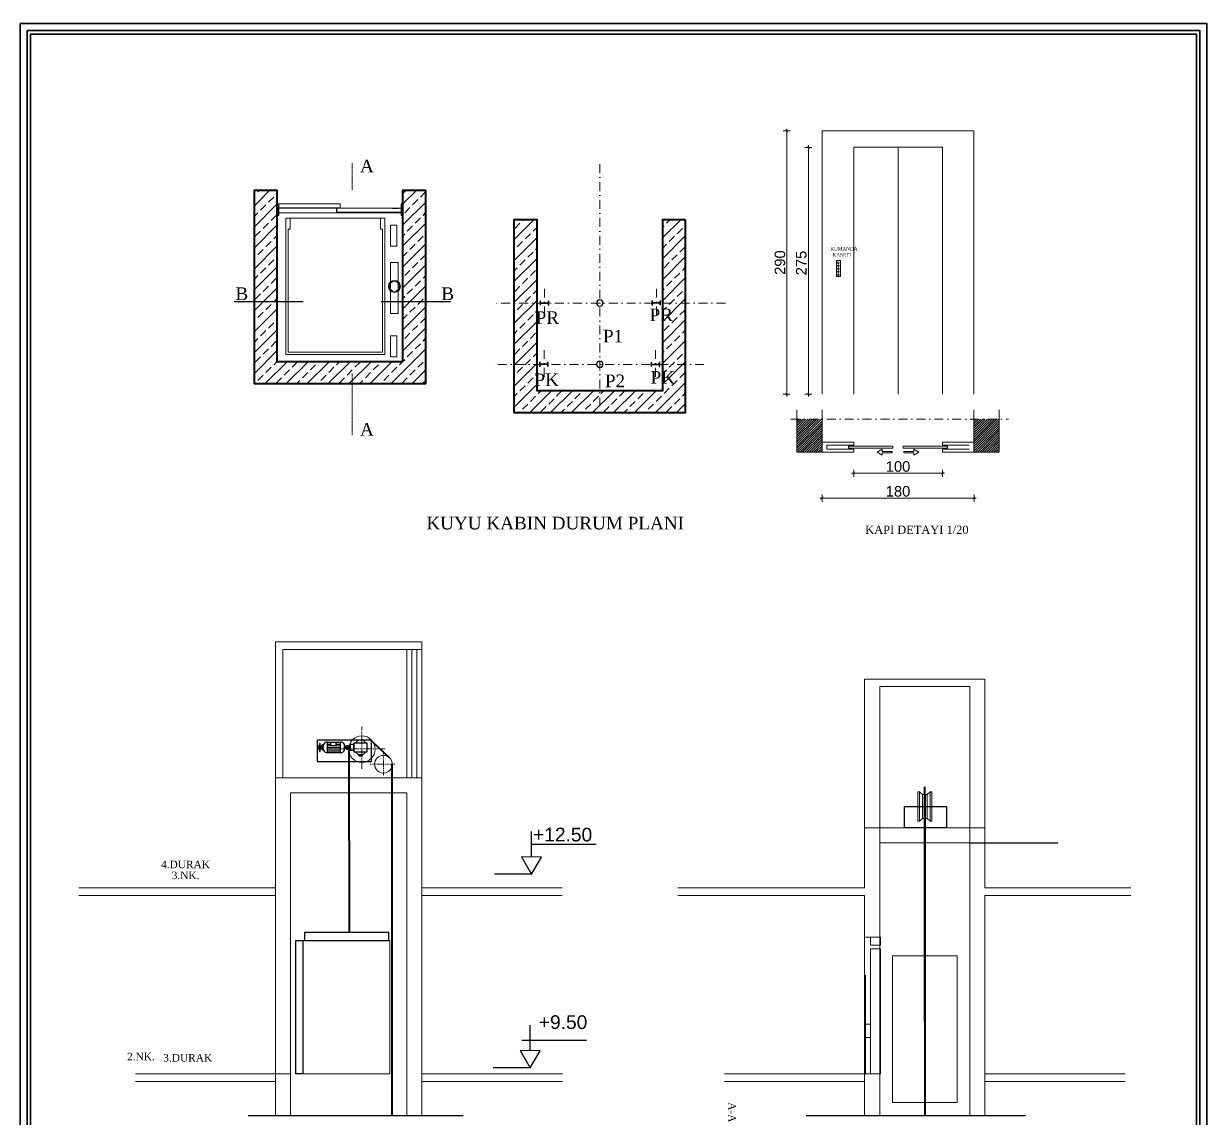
# Model space of a CAD drawing. Extents: x 386248 to 427517, y 4539405 to 4542296.
# Drawn here: x 418361 to 420038, y 4540741 to 4542296 of the extents above; entities that cross this region are included whole.
import ezdxf

# ---------------------------------------------------------------- set-up
doc = ezdxf.new("R2010")
doc.units = 0
for name, pattern in [('DASHDOT', [25.4, 12.7, -6.35, 0, -6.35]), ('DUZ', [0]), ('HIDDEN2', [0.1875, 0.125, -0.0625])]:
    doc.linetypes.add(name, pattern=pattern)
for name, color, linetype, lineweight in [('1', 7, 'Continuous', 20), ('ELEKTRIK', 1, 'Continuous', 20), ('ince', 203, 'DUZ', 20), ('İNCEEEE', 41, 'Continuous', 20), ('KESIK-K', 1, 'HIDDEN2', 20), ('kolon', 1, 'Continuous', 40), ('MAKINA', 4, 'Continuous', 20), ('MIMARI', 2, 'Continuous', 20), ('NOKTALI', 6, 'DASHDOT', 20), ('OLUK', 4, 'Continuous', 15), ('YAZI', 7, 'Continuous', 25), ('YAZILAR', 1, 'Continuous', 30)]:
    doc.layers.add(name, color=color, linetype=linetype, lineweight=lineweight)
doc.layers.add('Tarama', color=7, linetype='Continuous')
doc.styles.add('BASLIK', font='')
doc.styles.add('erkan', font='')
doc.styles.add('YAZI', font='')
doc.styles.get('BASLIK').set_extended_font_data('Times New Roman Tur')
doc.styles.get('erkan').set_extended_font_data('Arial')
doc.styles.get('YAZI').set_extended_font_data('Times New Roman')
doc.dimstyles.new('sss', dxfattribs={"dimscale": 0, "dimtxt": 17, "dimasz": 4, "dimexe": 5, "dimexo": 5, "dimgap": 2, "dimtad": 1, "dimdec": 0, "dimzin": 0, "dimdsep": 46, "dimtxsty": 'erkan', "dimblk": 'ARCHTICK', "dimcen": 2.5, "dimdle": 5, "dimclrd": 256, "dimclre": 256, "dimadec": 0, "dimazin": 0, "dimtfac": 1, "dimtdec": 0, "dimtmove": 2, "dimatfit": 3, "dimldrblk": 'ARCHTICK', "dimfxl": 5, "dimfxlon": 1, "dimtolj": 1, "dimtzin": 0, "dimlwd": -1, "dimlwe": -1, "dimarcsym": 0})

# ---------------------------------------------------------------- blocks, each defined once
blk = doc.blocks.new('_ArchTick')
at = {"color": 0, "linetype": 'ByBlock', "const_width": 0.15}
blk.add_lwpolyline([(-0.5, -0.5), (0.5, 0.5)], dxfattribs=at)
blk = doc.blocks.new('*D3969')
at = {"layer": 'Defpoints', "color": 0}
for p in [(419496.3, 4542143.2), (419446.1, 4541768.8), (419496.3, 4541768.8)]:
    blk.add_point(p, dxfattribs=at)
at = {"layer": 'OLUK', "linetype": 'Continuous'}
for p, q in [((419451.1, 4542143.2), (419441.1, 4542143.2)), ((419446.1, 4542146.2), (419446.1, 4541765.8)), ((419451.1, 4541768.8), (419441.1, 4541768.8))]:
    blk.add_line(p, q, dxfattribs=at)
at = {"layer": 'OLUK', "linetype": 'ByBlock', "xscale": 4, "yscale": 4, "zscale": 4}
for p, rotation in [((419446.1, 4542143.2), 90.00000000053447), ((419446.1, 4541768.8), 270.0000000005344)]:
    blk.add_blockref('_ArchTick', p, dxfattribs=dict(at, rotation=rotation))
at = {"layer": 'OLUK', "color": 0, "insert": (419436.5, 4541956), "char_height": 15, "attachment_point": 5, "rotation": 90, "style": 'erkan'}
blk.add_mtext('\\A1;290', dxfattribs=at)
blk = doc.blocks.new('*D3970')
at = {"layer": 'Defpoints', "color": 0}
for p in [(419541.3, 4542119.8), (419476.9, 4541768.8), (419541.3, 4541768.8)]:
    blk.add_point(p, dxfattribs=at)
at = {"layer": 'OLUK', "linetype": 'Continuous'}
for p, q in [((419481.9, 4542119.8), (419471.9, 4542119.8)), ((419476.9, 4542122.8), (419476.9, 4541765.8)), ((419481.9, 4541768.8), (419471.9, 4541768.8))]:
    blk.add_line(p, q, dxfattribs=at)
at = {"layer": 'OLUK', "linetype": 'ByBlock', "xscale": 4, "yscale": 4, "zscale": 4}
for p, rotation in [((419476.9, 4542119.8), 90.00000000053208), ((419476.9, 4541768.8), 270.0000000005321)]:
    blk.add_blockref('_ArchTick', p, dxfattribs=dict(at, rotation=rotation))
at = {"layer": 'OLUK', "color": 0, "insert": (419466.8, 4541955.4), "char_height": 15, "attachment_point": 5, "rotation": 90, "style": 'erkan'}
blk.add_mtext('\\A1;275', dxfattribs=at)
blk = doc.blocks.new('*D3971')
at = {"layer": 'Defpoints', "color": 0}
for p in [(419541.3, 4541686.5), (419667.3, 4541686.5), (419667.3, 4541656.5)]:
    blk.add_point(p, dxfattribs=at)
at = {"layer": 'OLUK', "linetype": 'Continuous'}
for p, q in [((419538.3, 4541656.5), (419670.3, 4541656.5)), ((419541.3, 4541661.5), (419541.3, 4541651.5)), ((419667.3, 4541661.5), (419667.3, 4541651.5))]:
    blk.add_line(p, q, dxfattribs=at)
at = {"layer": 'OLUK', "linetype": 'ByBlock', "xscale": 4, "yscale": 4, "zscale": 4, "rotation": 180}
blk.add_blockref('_ArchTick', (419541.3, 4541656.5), dxfattribs=at)
at = {"layer": 'OLUK', "linetype": 'ByBlock', "xscale": 4, "yscale": 4, "zscale": 4}
blk.add_blockref('_ArchTick', (419667.3, 4541656.5), dxfattribs=at)
at = {"layer": 'OLUK', "color": 0, "insert": (419604.3, 4541666.1), "char_height": 15, "attachment_point": 5, "style": 'erkan'}
blk.add_mtext('\\A1;100', dxfattribs=at)
blk = doc.blocks.new('*D3972')
at = {"layer": 'Defpoints', "color": 0}
for p in [(419496.3, 4541687.3), (419712.3, 4541686.5), (419712.3, 4541621.1)]:
    blk.add_point(p, dxfattribs=at)
at = {"layer": 'OLUK', "linetype": 'Continuous'}
for p, q in [((419496.3, 4541626.1), (419496.3, 4541616.1)), ((419712.3, 4541626.1), (419712.3, 4541616.1)), ((419493.3, 4541621.1), (419715.3, 4541621.1))]:
    blk.add_line(p, q, dxfattribs=at)
at = {"layer": 'OLUK', "linetype": 'ByBlock', "xscale": 4, "yscale": 4, "zscale": 4, "rotation": 180}
blk.add_blockref('_ArchTick', (419496.3, 4541621.1), dxfattribs=at)
at = {"layer": 'OLUK', "linetype": 'ByBlock', "xscale": 4, "yscale": 4, "zscale": 4}
blk.add_blockref('_ArchTick', (419712.3, 4541621.1), dxfattribs=at)
at = {"layer": 'OLUK', "color": 0, "insert": (419604.3, 4541630.8), "char_height": 15, "attachment_point": 5, "style": 'erkan'}
blk.add_mtext('\\A1;180', dxfattribs=at)

msp = doc.modelspace()

# ---------------------------------------------------------------- hatches: boundary and pattern name
at = {"layer": 'Tarama'}
h = msp.add_hatch(dxfattribs=at)
h.set_pattern_fill('ANSI33', color=256, scale=3.31776, style=0)
h.set_pattern_definition([(45, (418716.74, 4541974.678), (-14.8972, 14.8972), []), (45, (418731.638, 4541974.678), (-14.8972, 14.8972), [10.5339, -5.26694])])
h.paths.add_polyline_path([(418689.366, 4541900.59), (418689.366, 4541783.595), (418932.566, 4541783.595), (418932.566, 4542058.795), (418900.566, 4542058.795), (418900.566, 4541815.595), (418721.366, 4541815.595), (418721.366, 4541900.59)], flags=17)
h.paths.add_polyline_path([(418689.366, 4541783.595), (418932.566, 4541783.595), (418932.566, 4541900.59), (418900.566, 4541900.59), (418900.566, 4541815.595), (418721.366, 4541815.595), (418721.366, 4541900.59), (418689.366, 4541900.59)], flags=0)
h.paths.add_polyline_path([(418900.566, 4541900.59), (418900.566, 4541815.595), (418721.366, 4541815.595), (418721.366, 4542058.795), (418689.366, 4542058.795), (418689.366, 4541783.595), (418932.566, 4541783.595), (418932.566, 4541900.59)], flags=17)
h.paths.add_polyline_path([(419090.735, 4542017.451), (419058.735, 4542017.451), (419058.735, 4541898.486), (419090.735, 4541898.486)])
h.paths.add_polyline_path([(419058.735, 4541811.316), (419090.735, 4541811.316), (419090.735, 4541898.486), (419058.735, 4541898.486)])
h.paths.add_polyline_path([(419090.735, 4541774.251), (419090.735, 4541811.316), (419058.735, 4541811.316), (419058.735, 4541742.251), (419180.335, 4541742.251), (419180.335, 4541774.251)])
h.paths.add_polyline_path([(419180.335, 4541774.251), (419180.335, 4541742.251), (419301.935, 4541742.251), (419301.935, 4541811.316), (419269.935, 4541811.316), (419269.935, 4541774.251)])
h.paths.add_polyline_path([(419269.935, 4541811.316), (419301.935, 4541811.316), (419301.935, 4541898.486), (419269.935, 4541898.486)])
h.paths.add_polyline_path([(419301.935, 4542017.451), (419269.935, 4542017.451), (419269.935, 4541898.486), (419301.935, 4541898.486)])
h.paths.add_polyline_path([(419072.156, 4541849.519), (419113.697, 4541849.519), (419113.697, 4541875.915), (419072.156, 4541875.915)], flags=9)
h.paths.add_polyline_path([(419262.561, 4541779.414), (419305.556, 4541779.414), (419305.556, 4541805.811), (419262.561, 4541805.811)], flags=9)
h.paths.add_polyline_path([(419259.081, 4541850.312), (419300.622, 4541850.312), (419300.622, 4541876.709), (419259.081, 4541876.709)], flags=9)
at = {"layer": 'YAZI'}
h = msp.add_hatch(dxfattribs=at)
h.set_pattern_fill('ANSI31', color=256, scale=0.72, style=0)
h.set_pattern_definition([(45, (416639.5148, 4544799.8441), (-1.6164461, 1.6164461), [])])
h.paths.add_polyline_path([(419496.282, 4541733.179), (419460.282, 4541733.179), (419460.282, 4541686.487), (419496.282, 4541686.487)])
h.paths.add_polyline_path([(419712.282, 4541686.487), (419748.282, 4541686.487), (419748.282, 4541733.179), (419712.282, 4541733.179)])

# ---------------------------------------------------------------- linework, layer by layer
for p, q in [((418660.527, 4541900.59), (418758.86, 4541900.59)), ((418869.688, 4541900.59), (418968.021, 4541900.59)), ((419095.87, 4541895.533), (419095.87, 4541901.438)), ((419096.018, 4541901.438), (419095.87, 4541901.438)), ((419096.018, 4541895.533), (419095.87, 4541895.533)), ((419096.499, 4541899.372), (419096.252, 4541901.233)), ((419096.252, 4541895.738), (419096.499, 4541897.6)), ((419097.09, 4541898.781), (419106.46, 4541898.781)), ((419097.09, 4541898.191), (419106.46, 4541898.191)), ((419107.051, 4541899.372), (419107.298, 4541901.233)), ((419107.298, 4541895.738), (419107.051, 4541897.6)), ((419107.533, 4541901.438), (419107.68, 4541901.438)), ((419107.533, 4541895.533), (419107.68, 4541895.533)), ((419107.68, 4541895.533), (419107.68, 4541901.438)), ((419255.122, 4541901.438), (419254.975, 4541901.438)), ((419254.975, 4541895.533), (419254.975, 4541901.438)), ((419255.122, 4541895.533), (419254.975, 4541895.533)), ((419255.604, 4541899.372), (419255.356, 4541901.233)), ((419255.356, 4541895.738), (419255.604, 4541897.6)), ((419265.565, 4541898.191), (419256.194, 4541898.191)), ((419265.565, 4541898.781), (419256.195, 4541898.781)), ((419266.155, 4541899.372), (419266.403, 4541901.233)), ((419266.403, 4541895.738), (419266.155, 4541897.6)), ((419266.637, 4541901.438), (419266.784, 4541901.438)), ((419266.637, 4541895.533), (419266.784, 4541895.533)), ((419266.784, 4541895.533), (419266.784, 4541901.438)), ((419095.376, 4541814.268), (419095.229, 4541814.268)), ((419095.229, 4541808.363), (419095.229, 4541814.268)), ((419095.376, 4541808.363), (419095.229, 4541808.363)), ((419095.858, 4541812.201), (419095.61, 4541814.063)), ((419095.61, 4541808.568), (419095.858, 4541810.43)), ((419105.819, 4541811.02), (419096.448, 4541811.02)), ((419105.819, 4541811.611), (419096.449, 4541811.611)), ((419106.409, 4541812.201), (419106.657, 4541814.063)), ((419106.657, 4541808.568), (419106.409, 4541810.43)), ((419106.891, 4541814.268), (419107.039, 4541814.268)), ((419106.891, 4541808.363), (419107.039, 4541808.363)), ((419107.039, 4541808.363), (419107.039, 4541814.268)), ((419253.827, 4541814.268), (419253.679, 4541814.268)), ((419253.679, 4541808.363), (419253.679, 4541814.268)), ((419253.827, 4541808.363), (419253.679, 4541808.363)), ((419254.309, 4541812.201), (419254.061, 4541814.063)), ((419254.061, 4541808.568), (419254.309, 4541810.43)), ((419254.899, 4541811.611), (419264.269, 4541811.611)), ((419254.899, 4541811.02), (419264.27, 4541811.02)), ((419264.86, 4541812.201), (419265.108, 4541814.063)), ((419265.108, 4541808.568), (419264.86, 4541810.43)), ((419265.342, 4541814.268), (419265.489, 4541814.268)), ((419265.342, 4541808.363), (419265.489, 4541808.363)), ((419265.489, 4541808.363), (419265.489, 4541814.268)), ((418782.691, 4541272.575), (418781.754, 4541272.575)), ((418781.754, 4541272.575), (418781.754, 4541261.194)), ((418782.691, 4541261.194), (418782.691, 4541272.575)), ((418785.971, 4541270.955), (418787.655, 4541270.955)), ((418785.971, 4541262.815), (418785.971, 4541270.955)), ((418793.183, 4541274.494), (418811.708, 4541274.494)), ((418793.254, 4541259.276), (418793.254, 4541274.494)), ((418798.182, 4541274.432), (418805.314, 4541274.432)), ((418798.182, 4541269.099), (418798.182, 4541274.432)), ((418805.314, 4541274.432), (418805.314, 4541269.099)), ((418811.637, 4541259.276), (418811.637, 4541274.494)), ((418825.488, 4541271.041), (418825.488, 4541262.729)), ((418830.642, 4541271.041), (418825.488, 4541271.041)), ((418849.828, 4541273.051), (418830.642, 4541273.051)), ((418830.642, 4541273.051), (418830.642, 4541260.719)), ((418830.642, 4541262.729), (418830.642, 4541271.041)), ((418836.657, 4541277.13), (418832.486, 4541273.051)), ((418844.033, 4541277.13), (418836.657, 4541277.13)), ((418842.189, 4541277.13), (418838.501, 4541277.13)), ((418844.033, 4541277.13), (418847.984, 4541273.051)), ((418849.828, 4541260.719), (418849.828, 4541273.051)), ((418781.059, 4541267.874), (418780.365, 4541267.874)), ((418780.365, 4541267.874), (418780.365, 4541265.896)), ((418780.365, 4541265.896), (418781.059, 4541265.896)), ((418781.059, 4541269.748), (418781.754, 4541269.748)), ((418781.059, 4541264.022), (418781.059, 4541269.748)), ((418781.059, 4541265.896), (418781.059, 4541267.874)), ((418781.754, 4541264.022), (418781.059, 4541264.022)), ((418781.754, 4541269.748), (418781.754, 4541264.022)), ((418781.754, 4541261.194), (418782.691, 4541261.194)), ((418782.691, 4541269.748), (418783.386, 4541269.748)), ((418782.691, 4541264.022), (418782.691, 4541269.748)), ((418783.386, 4541264.022), (418782.691, 4541264.022)), ((418783.386, 4541269.748), (418783.386, 4541264.022)), ((418785.971, 4541267.891), (418783.386, 4541267.891)), ((418783.386, 4541267.891), (418783.386, 4541265.879)), ((418783.386, 4541265.879), (418785.971, 4541265.879)), ((418785.971, 4541265.879), (418785.971, 4541267.891)), ((418787.655, 4541262.815), (418785.971, 4541262.815)), ((418811.708, 4541259.276), (418793.183, 4541259.276)), ((418805.314, 4541269.099), (418798.182, 4541269.099)), ((418817.32, 4541268.946), (418818.711, 4541268.946)), ((418817.32, 4541264.823), (418817.32, 4541268.946)), ((418818.711, 4541264.823), (418817.32, 4541264.823)), ((418818.711, 4541268.946), (418818.711, 4541264.823)), ((418820.191, 4541267.864), (418818.711, 4541267.864)), ((418818.711, 4541265.906), (418820.191, 4541265.906)), ((418822.998, 4541269.213), (418820.191, 4541269.213)), ((418820.191, 4541269.213), (418820.191, 4541264.556)), ((418820.191, 4541264.556), (418822.998, 4541264.556)), ((418821.594, 4541264.556), (418821.594, 4541269.213)), ((418822.998, 4541264.556), (418822.998, 4541269.213)), ((418825.488, 4541267.64), (418822.998, 4541267.64)), ((418822.998, 4541267.64), (418822.998, 4541266.13)), ((418822.998, 4541266.13), (418825.488, 4541266.13)), ((418825.488, 4541266.13), (418825.488, 4541267.64)), ((418825.488, 4541262.729), (418830.642, 4541262.729)), ((418830.642, 4541260.719), (418849.828, 4541260.719)), ((418836.657, 4541256.639), (418832.486, 4541260.719)), ((418836.657, 4541256.639), (418844.033, 4541256.639)), ((418838.501, 4541256.639), (418842.189, 4541256.639)), ((418838.501, 4541254.529), (418838.501, 4541256.639)), ((418842.189, 4541254.529), (418838.501, 4541254.529)), ((418842.189, 4541256.639), (418842.189, 4541254.529)), ((418847.984, 4541260.719), (418844.033, 4541256.639))]:
    msp.add_line(p, q)
for centre, radius, start, end in [((419096.018, 4541901.202), 0.236, 7.574165, 90), ((419096.018, 4541895.77), 0.236, 270, 352.425835), ((419097.09, 4541899.372), 0.59, 180, 270), ((419097.09, 4541897.6), 0.59, 90, 180), ((419106.46, 4541899.372), 0.59, 269.957994, 0), ((419106.46, 4541897.6), 0.59, 0, 90), ((419107.533, 4541901.202), 0.236, 90, 172.425835), ((419107.533, 4541895.77), 0.236, 187.574165, 270), ((419255.122, 4541901.202), 0.236, 7.574165, 90), ((419255.122, 4541895.77), 0.236, 270, 352.425835), ((419256.194, 4541899.372), 0.59, 180, 270.042006), ((419256.194, 4541897.6), 0.59, 90, 180), ((419265.565, 4541899.372), 0.59, 270, 0), ((419265.565, 4541897.6), 0.59, 0, 90), ((419266.637, 4541901.202), 0.236, 90, 172.425835), ((419266.637, 4541895.77), 0.236, 187.574165, 270), ((419095.376, 4541814.032), 0.236, 7.574165, 90), ((419095.376, 4541808.599), 0.236, 270, 352.425835), ((419096.448, 4541812.201), 0.59, 180, 270.042006), ((419096.448, 4541810.43), 0.59, 90, 180), ((419105.819, 4541812.201), 0.59, 270, 0), ((419105.819, 4541810.43), 0.59, 0, 90), ((419106.891, 4541814.032), 0.236, 90, 172.425835), ((419106.891, 4541808.599), 0.236, 187.574165, 270), ((419253.827, 4541814.032), 0.236, 7.574165, 90), ((419253.827, 4541808.599), 0.236, 270, 352.425835), ((419254.899, 4541812.201), 0.59, 180, 270), ((419254.899, 4541810.43), 0.59, 90, 180), ((419264.27, 4541812.201), 0.59, 269.957994, 0), ((419264.27, 4541810.43), 0.59, 0, 90), ((419265.342, 4541814.032), 0.236, 90, 172.425835), ((419265.342, 4541808.599), 0.236, 187.574165, 270), ((418796.853, 4541266.885), 10.06, 157.477883, 202.522117), ((418793.183, 4541268.407), 6.087, 90, 157.477883), ((418811.708, 4541268.407), 6.087, 22.522117, 90), ((418808.039, 4541266.885), 10.06, 11.825301, 22.522117), ((418793.183, 4541265.363), 6.087, 202.522117, 270), ((418811.708, 4541265.363), 6.087, 270, 337.477883), ((418808.039, 4541266.885), 10.06, 337.477883, 348.174699)]:
    msp.add_arc(centre, radius, start, end)
at = {"ltscale": 0.1}
for centre, start, end in [((419180.335, 4541898.486), 90, 270), ((419180.335, 4541898.486), 270, 90), ((419180.335, 4541811.316), 90, 270), ((419180.335, 4541811.316), 270, 90)]:
    msp.add_arc(centre, 4.5, start, end, dxfattribs=at)
at = {"layer": '1'}
for p, q in [((418721.361, 4542022.939), (418721.361, 4542026.192)), ((418721.366, 4542039.482), (418723.93, 4542039.482)), ((418721.366, 4542039.337), (418723.784, 4542039.337)), ((418721.507, 4542023.084), (418721.507, 4542026.192)), ((418723.784, 4542039.337), (418723.784, 4542023.084)), ((418723.93, 4542039.482), (418723.93, 4542022.939)), ((418894.166, 4542033.082), (418885.206, 4542033.082)), ((418894.166, 4542032.937), (418885.351, 4542032.937)), ((418900.566, 4542039.482), (418897.997, 4542039.482)), ((418897.997, 4542039.482), (418897.997, 4542022.939)), ((418900.566, 4542039.337), (418898.142, 4542039.337)), ((418898.142, 4542039.337), (418898.142, 4542023.084)), ((418900.42, 4542023.084), (418900.42, 4542026.192)), ((418900.566, 4542022.939), (418900.566, 4542026.192)), ((418723.93, 4542022.939), (418721.361, 4542022.939)), ((418723.784, 4542023.084), (418721.507, 4542023.084)), ((418734.166, 4541825.282), (418734.166, 4542019.228)), ((418734.166, 4542019.228), (418740.203, 4542019.228)), ((418740.203, 4542019.228), (418740.203, 4542003.642)), ((418740.203, 4542019.228), (418868.839, 4542019.228)), ((418874.877, 4542019.228), (418868.839, 4542019.228)), ((418868.839, 4542019.228), (418868.839, 4542003.642)), ((418874.877, 4541825.282), (418874.877, 4542019.228)), ((418882.675, 4541979.289), (418882.675, 4542009.101)), ((418882.675, 4542009.101), (418891.898, 4542009.101)), ((418891.898, 4541979.289), (418891.898, 4542009.101)), ((418897.997, 4542022.939), (418900.566, 4542022.939)), ((418898.142, 4542023.084), (418900.42, 4542023.084)), ((418740.203, 4542003.642), (418737.558, 4542003.642)), ((418737.558, 4542003.642), (418737.558, 4541828.676)), ((418868.839, 4542003.642), (418871.485, 4542003.642)), ((418871.485, 4542003.642), (418871.485, 4541828.676)), ((418891.898, 4541979.289), (418882.675, 4541979.289)), ((418882.675, 4541821.995), (418882.675, 4541851.807)), ((418882.675, 4541851.807), (418891.898, 4541851.807)), ((418891.898, 4541821.995), (418891.898, 4541851.807)), ((418734.166, 4541825.282), (418874.877, 4541825.282)), ((418737.558, 4541828.676), (418871.485, 4541828.676)), ((418891.898, 4541821.995), (418882.675, 4541821.995))]:
    msp.add_line(p, q, dxfattribs=at)
msp.add_lwpolyline([(418811.203, 4542039.595), (418724.01, 4542039.595, 0.41421356), (418723.93, 4542039.515), (418723.93, 4542033.539, 0.41421356), (418724.01, 4542033.459), (418811.203, 4542033.459, 0.41421356), (418811.283, 4542033.539), (418811.283, 4542039.515, 0.41421356)], format="xyb", close=True, dxfattribs=at)
for points in [[(418811.122, 4542039.435), (418724.09, 4542039.435), (418724.09, 4542033.619), (418811.122, 4542033.619)], [(418897.997, 4542033.459), (418806.297, 4542033.459), (418806.297, 4542027.322), (418897.997, 4542027.322)], [(418897.837, 4542033.298), (418806.457, 4542033.298), (418806.457, 4542027.483), (418897.837, 4542027.483)]]:
    msp.add_lwpolyline(points, close=True, dxfattribs=at)
for points in [[(418893.852, 4541928.84), (418893.852, 4541955.943), (418882.978, 4541955.943), (418882.978, 4541928.888)], [(418882.978, 4541926.861), (418882.978, 4541917.604)], [(418893.852, 4541917.674), (418893.852, 4541926.791)], [(418882.978, 4541915.577), (418882.978, 4541883.749), (418893.852, 4541883.749), (418893.852, 4541915.625)]]:
    msp.add_lwpolyline(points, dxfattribs=at)
for radius in [8.575, 7.118]:
    msp.add_circle((418888.385, 4541922.232), radius, dxfattribs=at)
at = {"layer": 'ELEKTRIK'}
for p, q in [((419604.282, 4542119.835), (419604.282, 4541768.835)), ((419460.282, 4541746.85), (419460.282, 4541686.487)), ((419496.282, 4541746.85), (419496.282, 4541686.487)), ((419712.282, 4541746.85), (419712.282, 4541686.487)), ((419748.282, 4541746.85), (419748.282, 4541686.487)), ((419496.282, 4541686.487), (419460.282, 4541686.487)), ((419748.282, 4541686.487), (419712.282, 4541686.487))]:
    msp.add_line(p, q, dxfattribs=at)
at = {"layer": 'ince'}
for p, q in [((419634.785, 4541203.653), (419632.34, 4541203.653)), ((419632.34, 4541203.653), (419632.34, 4541161.779)), ((419652.294, 4541203.653), (419649.849, 4541203.653)), ((419652.294, 4541161.779), (419652.294, 4541203.653)), ((419638.967, 4541165.635), (419638.967, 4541199.797)), ((419645.667, 4541199.797), (419645.667, 4541165.635)), ((419632.34, 4541161.779), (419634.785, 4541161.779)), ((419649.849, 4541161.779), (419652.294, 4541161.779))]:
    msp.add_line(p, q, dxfattribs=at)
at = {"layer": 'ince', "ltscale": 0.1}
for p, q in [((419634.785, 4541203.653), (419638.967, 4541199.797)), ((419634.785, 4541203.653), (419634.785, 4541161.779)), ((419649.849, 4541203.653), (419645.667, 4541199.797)), ((419649.849, 4541203.653), (419649.849, 4541161.779)), ((419638.967, 4541199.797), (419645.667, 4541199.797)), ((419652.294, 4541182.716), (419664.712, 4541182.716)), ((419634.785, 4541161.779), (419638.967, 4541165.635)), ((419638.967, 4541165.635), (419645.667, 4541165.635)), ((419649.849, 4541161.779), (419645.667, 4541165.635))]:
    msp.add_line(p, q, dxfattribs=at)
at = {"layer": 'ince'}
for points in [[(419516.771, 4541958.751), (419522.407, 4541958.751), (419522.407, 4541936.09), (419516.771, 4541936.09)], [(419579.261, 4540997.2), (419564.94, 4540997.2), (419564.94, 4540985.635), (419579.261, 4540985.635)], [(419579.261, 4540802.634), (419564.94, 4540802.634), (419564.94, 4540980.636), (419579.261, 4540980.636)], [(419564.94, 4540873.319), (419557.886, 4540873.319), (419557.886, 4540854.432), (419564.94, 4540854.432)]]:
    msp.add_lwpolyline(points, close=True, dxfattribs=at)
at = {"layer": 'ince', "ltscale": 0.1}
for centre in [(419519.52, 4541955.592), (419519.52, 4541951.472), (419519.52, 4541947.215), (419519.52, 4541943.094), (419519.52, 4541938.699)]:
    msp.add_circle(centre, 1.099, dxfattribs=at)
at = {"layer": 'İNCEEEE', "ltscale": 5}
msp.add_line((418900.566, 4542026.795), (418721.366, 4542026.795), dxfattribs=at)
at = {"layer": 'KESIK-K', "ltscale": 0.1}
for p, q in [((418828.358, 4542058.966), (418828.358, 4542097.839)), ((418828.358, 4541710.576), (418828.358, 4541797.623))]:
    msp.add_line(p, q, dxfattribs=at)
at = {"layer": 'kolon'}
for p, q in [((418881.536, 4541251.978), (418858.333, 4541274.017)), ((418823.421, 4541264.665), (418823.858, 4541003.795)), ((418885.316, 4540743.786), (418885.316, 4541242.995)), ((419642.317, 4540877.447), (419642.317, 4541210.855)), ((419642.317, 4541199.797), (419642.317, 4541047.278)), ((419642.317, 4541076.16), (419642.317, 4540743.786))]:
    msp.add_line(p, q, dxfattribs=at)
at = {"layer": 'kolon', "ltscale": 5}
for points in [[(418932.566, 4542058.795), (418932.566, 4541783.595), (418689.366, 4541783.595), (418689.366, 4542058.795), (418721.366, 4542058.795), (418721.366, 4541815.595), (418900.566, 4541815.595), (418900.566, 4542058.795)], [(419301.935, 4542017.451), (419301.935, 4541742.251), (419058.735, 4541742.251), (419058.735, 4542017.451), (419090.735, 4542017.451), (419090.735, 4541774.251), (419269.935, 4541774.251), (419269.935, 4542017.451)]]:
    msp.add_lwpolyline(points, close=True, dxfattribs=at)
at = {"layer": 'MAKINA', "color": 5}
for p, q in [((418793.254, 4541273.171), (418798.182, 4541273.171)), ((418793.254, 4541271.044), (418798.182, 4541271.044)), ((418805.314, 4541273.171), (418811.637, 4541273.171)), ((418805.314, 4541271.044), (418811.637, 4541271.044)), ((418793.254, 4541269.033), (418811.637, 4541269.033)), ((418793.254, 4541266.811), (418811.637, 4541266.811)), ((418793.254, 4541264.8), (418811.637, 4541264.8)), ((418793.254, 4541262.736), (418811.637, 4541262.736)), ((418793.254, 4541260.725), (418811.637, 4541260.725))]:
    msp.add_line(p, q, dxfattribs=at)
at = {"layer": 'MAKINA'}
for points in [[(418748.331, 4540992.437), (418881.782, 4540992.437), (418881.782, 4540802.634), (418748.331, 4540802.634)], [(419596.361, 4540970.572), (419688.273, 4540970.572), (419688.273, 4540762.106), (419596.361, 4540762.106)]]:
    msp.add_lwpolyline(points, close=True, dxfattribs=at)
at = {"layer": 'MIMARI'}
for p, q in [((419712.282, 4542143.235), (419496.282, 4542143.235)), ((419496.282, 4541768.835), (419496.282, 4542143.235)), ((419712.282, 4541768.835), (419712.282, 4542143.235)), ((419667.282, 4542119.835), (419541.282, 4542119.835)), ((419541.282, 4542119.835), (419541.282, 4541768.835)), ((419667.282, 4542119.835), (419667.282, 4541768.835)), ((419496.282, 4541700.887), (419541.282, 4541700.887)), ((419503.122, 4541696.567), (419541.282, 4541696.567)), ((419503.122, 4541690.807), (419541.282, 4541690.807)), ((419534.082, 4541695.127), (419597.082, 4541695.127)), ((419534.082, 4541692.247), (419597.082, 4541692.247)), ((419574.588, 4541686.339), (419581.963, 4541690.597)), ((419581.963, 4541690.597), (419581.963, 4541687.285)), ((419611.482, 4541695.127), (419674.482, 4541695.127)), ((419611.482, 4541692.247), (419674.482, 4541692.247)), ((419626.602, 4541690.597), (419626.602, 4541687.285)), ((419633.977, 4541686.339), (419626.602, 4541690.597)), ((419667.282, 4541700.887), (419712.282, 4541700.887)), ((419667.282, 4541696.567), (419705.442, 4541696.567)), ((419667.282, 4541690.807), (419705.442, 4541690.807)), ((419496.282, 4541686.487), (419541.282, 4541686.487)), ((419496.282, 4541686.487), (419541.282, 4541686.487)), ((419581.963, 4541682.081), (419574.588, 4541686.339)), ((419581.963, 4541687.285), (419596.06, 4541687.285)), ((419596.06, 4541685.393), (419581.963, 4541685.393)), ((419581.963, 4541685.393), (419581.963, 4541682.081)), ((419596.06, 4541687.285), (419596.06, 4541685.393)), ((419626.602, 4541687.285), (419612.505, 4541687.285)), ((419612.505, 4541687.285), (419612.505, 4541685.393)), ((419612.505, 4541685.393), (419626.602, 4541685.393)), ((419626.602, 4541682.081), (419633.977, 4541686.339)), ((419626.602, 4541685.393), (419626.602, 4541682.081)), ((419667.282, 4541686.487), (419712.282, 4541686.487)), ((419667.282, 4541686.487), (419712.282, 4541686.487))]:
    msp.add_line(p, q, dxfattribs=at)
at = {"layer": 'MIMARI', "ltscale": 0.1}
for p, q in [((418719.146, 4541223.749), (418719.146, 4541416.903)), ((418719.146, 4541416.903), (418927.552, 4541416.903)), ((418729.834, 4541223.749), (418729.834, 4541406.216)), ((418729.834, 4541406.216), (418927.552, 4541406.216)), ((418906.177, 4541406.216), (418906.177, 4541223.749)), ((418913.154, 4541406.216), (418913.154, 4541223.749)), ((418920.412, 4541406.216), (418920.412, 4541223.749)), ((418927.552, 4541416.903), (418927.552, 4540743.786)), ((419556.817, 4541363.904), (419556.817, 4541067.25)), ((419556.817, 4541363.904), (419727.817, 4541363.904)), ((419727.817, 4541363.904), (419727.817, 4541067.25)), ((419578.192, 4541353.217), (419578.192, 4540743.786)), ((419578.192, 4541353.217), (419706.442, 4541353.217)), ((419706.442, 4541353.217), (419706.442, 4540743.786)), ((418719.146, 4541223.749), (418927.552, 4541223.749)), ((418719.146, 4541223.749), (418719.146, 4540743.786)), ((418740.521, 4541202.374), (418906.177, 4541202.374)), ((418740.521, 4541202.374), (418740.521, 4540743.786)), ((418906.177, 4541202.374), (418906.177, 4540743.786)), ((419556.817, 4541152.75), (419727.817, 4541152.75)), ((419578.192, 4541131.375), (419706.442, 4541131.375)), ((418439.949, 4541067.25), (418719.146, 4541067.25)), ((418439.949, 4541056.562), (418719.146, 4541056.562)), ((418927.552, 4541067.25), (419126.875, 4541067.25)), ((418927.552, 4541056.562), (419126.875, 4541056.562)), ((419291.458, 4541067.25), (419556.817, 4541067.25)), ((419291.458, 4541056.562), (419556.817, 4541056.562)), ((419556.817, 4541056.562), (419556.817, 4540743.786)), ((419727.817, 4541067.25), (419935.42, 4541067.25)), ((419727.817, 4541056.562), (419935.42, 4541056.562)), ((419727.817, 4541056.562), (419727.817, 4540743.786)), ((419557.886, 4540997.2), (419579.261, 4540997.2)), ((419557.886, 4540943.173), (419557.886, 4540897.529)), ((419579.261, 4540911.914), (419579.261, 4540946.606)), ((419557.886, 4540923.976), (419557.886, 4540802.634)), ((418520.358, 4540802.634), (418740.521, 4540802.634)), ((418928.087, 4540802.634), (419127.409, 4540802.634)), ((419357.495, 4540802.634), (419556.817, 4540802.634)), ((419556.817, 4540802.634), (419578.192, 4540802.634)), ((419557.886, 4540802.634), (419579.261, 4540802.634)), ((419727.817, 4540802.634), (419927.139, 4540802.634)), ((418520.358, 4540791.947), (418719.681, 4540791.947)), ((418928.087, 4540791.947), (419127.409, 4540791.947)), ((419357.495, 4540791.947), (419556.817, 4540791.947)), ((419727.817, 4540791.947), (419927.139, 4540791.947))]:
    msp.add_line(p, q, dxfattribs=at)
at = {"layer": 'MIMARI'}
for points in [[(419503.122, 4541696.567), (419503.122, 4541690.807)], [(419534.082, 4541692.247), (419534.082, 4541695.127)], [(419541.282, 4541700.887), (419541.282, 4541696.567)], [(419541.282, 4541690.807), (419541.282, 4541686.487)], [(419597.082, 4541692.247), (419597.082, 4541695.127)], [(419611.482, 4541692.247), (419611.482, 4541695.127)], [(419667.282, 4541700.887), (419667.282, 4541696.567)], [(419667.282, 4541690.807), (419667.282, 4541686.487)], [(419674.482, 4541692.247), (419674.482, 4541695.127)]]:
    msp.add_lwpolyline(points, dxfattribs=at)
at = {"layer": 'MIMARI', "ltscale": 0.1}
for centre, radius in [((418842.189, 4541264.299), 18.843), ((418842.189, 4541264.299), 18.843), ((418872.754, 4541242.995), 12.562)]:
    msp.add_circle(centre, radius, dxfattribs=at)
at = {"layer": 'NOKTALI'}
for p, q in [((419180.335, 4542095.924), (419180.335, 4541742.344)), ((419101.775, 4541918.885), (419101.775, 4541875.82)), ((419260.88, 4541918.885), (419260.88, 4541875.82)), ((419358.814, 4541898.486), (419030.391, 4541898.486)), ((419101.134, 4541831.714), (419101.134, 4541788.65)), ((419259.585, 4541831.714), (419259.585, 4541788.65)), ((419328.408, 4541811.316), (419022.466, 4541811.316)), ((419451.947, 4541733.179), (419761.312, 4541733.179))]:
    msp.add_line(p, q, dxfattribs=at)
at = {"layer": 'NOKTALI', "ltscale": 0.1}
for p, q in [((418842.189, 4541236.511), (418842.189, 4541296.405)), ((418842.189, 4541236.511), (418842.189, 4541296.405)), ((418812.863, 4541264.665), (418876.075, 4541264.665)), ((418812.863, 4541264.665), (418876.075, 4541264.665)), ((418872.754, 4541261.275), (418872.754, 4541226.876)), ((418853.462, 4541242.995), (418889.301, 4541242.995))]:
    msp.add_line(p, q, dxfattribs=at)
at = {"layer": 'YAZI'}
for p, q in [((419083.124, 4541111.084), (419083.248, 4541147.476)), ((419083.186, 4541129.28), (419175.171, 4541129.28)), ((419706.776, 4541131.375), (419831.505, 4541131.375)), ((419083.04, 4541086.51), (419030.541, 4541086.51)), ((419081.558, 4540835.766), (419081.558, 4540872.158)), ((419069.307, 4540850.808), (419161.292, 4540850.808)), ((419081.474, 4540811.192), (419028.974, 4540811.192)), ((418680.276, 4540743.786), (418985.934, 4540743.786)), ((419473.629, 4540743.786), (419785.716, 4540743.786))]:
    msp.add_line(p, q, dxfattribs=at)
for points in [[(418855.988, 4541277.13), (418778.593, 4541277.13), (418778.593, 4541246.816), (418855.988, 4541246.816)], [(419673.103, 4541152.75), (419613.461, 4541152.75), (419613.461, 4541182.716), (419673.103, 4541182.716)], [(419083.04, 4541086.51), (419097.312, 4541111.036), (419068.936, 4541111.133)], [(418880.663, 4541003.795), (418760.52, 4541003.795), (418760.52, 4540992.437), (418880.663, 4540992.437)], [(418748.331, 4540992.437), (418758.121, 4540992.437), (418758.121, 4540802.634), (418748.331, 4540802.634)], [(419081.474, 4540811.192), (419095.746, 4540835.718), (419067.37, 4540835.815)]]:
    msp.add_lwpolyline(points, close=True, dxfattribs=at)
at = {"layer": 'YAZILAR', "color": 133, "ltscale": 5}
for points in [[(418356.269, 4542295.7), (420043.388, 4542295.7), (420043.388, 4539405.231), (418356.269, 4539405.231)], [(418366.269, 4542285.7), (420033.388, 4542285.7), (420033.388, 4539411.988), (418366.269, 4539411.988)], [(418371.269, 4542280.7), (420028.388, 4542280.7), (420028.388, 4539416.988), (418371.269, 4539416.988)]]:
    msp.add_lwpolyline(points, close=True, dxfattribs=at)

# ---------------------------------------------------------------- texts
at = {"layer": 'MIMARI', "ltscale": 0.1, "style": 'BASLIK'}
msp.add_text('KAPI DETAYI 1/20', height=11.664, dxfattribs=at).set_placement((419557.719, 4541570.356))
at = {"layer": 'YAZI', "ltscale": 0.1, "style": 'BASLIK'}
for s, height, p in [('A', 18, (418839.457, 4542084.244)), ('B', 18, (418662.416, 4541902.728)), ('B', 18, (418955.083, 4541902.728)), ('PR', 18, (419251.091, 4541872.721)), ('PR', 18, (419089.162, 4541868.808)), ('P1', 18, (419184.788, 4541842.481)), ('PK', 18, (419087.445, 4541780.469)), ('P2', 18, (419187.638, 4541778.894)), ('PK', 18, (419252.488, 4541783.813)), ('A', 18, (418839.457, 4541709.879)), ('KUYU KABIN DURUM PLANI  ', 18, (418933.786, 4541576.705)), ('4.DURAK', 10.6875, (418556.664, 4541095.151)), ('3.NK.', 10.6875, (418571.8, 4541079.639)), ('2.NK.', 10.6875, (418508.365, 4540822.122)), ('3.DURAK', 10.6875, (418559.802, 4540820.291))]:
    msp.add_text(s, height=height, dxfattribs=at).set_placement(p)
at = {"layer": 'YAZI', "ltscale": 0.1, "style": 'YAZI', "width": 0.75}
for s, p in [('KUMANDA', (419507.954, 4541972.939)), ('KASETI', (419511.196, 4541964.27))]:
    msp.add_text(s, height=5.4, dxfattribs=at).set_placement(p)
at = {"layer": 'YAZI', "style": 'erkan'}
for s, p in [('+12.50', (419085.444, 4541133.356)), ('+9.50', (419093.68, 4540866.715))]:
    msp.add_text(s, height=19.5, rotation=359.804724, dxfattribs=at).set_placement(p)
at = {"layer": 'YAZI', "ltscale": 0.1, "style": 'BASLIK'}
msp.add_text('A-A KESIT GORUNUS  1/20', height=10.6875, rotation=270, dxfattribs=at).set_placement((419363.079, 4540762.511))

# ---------------------------------------------------------------- dimensions: what is measured, and where the dimension line sits
at = {"layer": 'OLUK', "linetype": 'Continuous'}
for base, p1, p2, angle, text, picture, middle in [((419446.114, 4541768.835), (419496.282, 4542143.235), (419496.282, 4541768.835), 90, '290', '*D3969', (419436.455, 4541956.035)), ((419712.282, 4541621.129), (419496.282, 4541687.287), (419712.282, 4541686.487), 0, '180', '*D3972', (419604.282, 4541630.788)), ((419667.282, 4541656.491), (419541.282, 4541686.487), (419667.282, 4541686.487), 0, '100', '*D3971', (419604.282, 4541666.15))]:
    dim = msp.add_linear_dim(base=base, p1=p1, p2=p2, angle=angle, text=text, dimstyle='sss', override={"dimscale": 1, "dimtxt": 15, "dimdle": 3.0005, "dimfxlon": 1, "dimarcsym": 1}, dxfattribs=at)
    dim.commit()
    dim.dimension.update_dxf_attribs({"geometry": picture, "text_midpoint": middle})
dim = msp.add_linear_dim(base=(419476.923, 4541768.835), p1=(419541.282, 4542119.835), p2=(419541.282, 4541768.835), angle=90, text='275', dimstyle='sss', override={"dimscale": 1, "dimtxt": 15, "dimdle": 3.0005, "dimfxlon": 1, "dimarcsym": 1}, dxfattribs=at)
dim.commit()
dim.dimension.update_dxf_attribs({"geometry": '*D3970', "text_midpoint": (419466.827, 4541955.365), "dimtype": 160})

doc.saveas('drawing.dxf')
